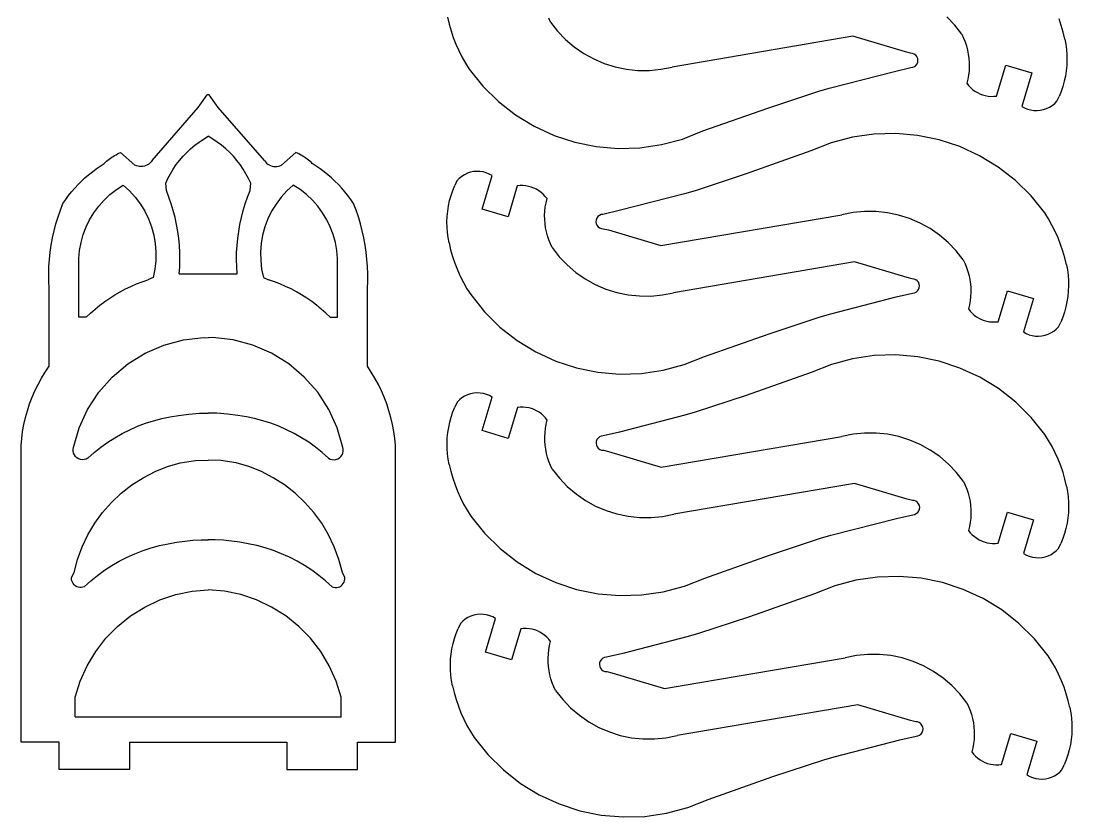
# Model space of a CAD drawing. Extents: x -3998 to 3998, y -3549 to 3549.
# Drawn here: x -1578 to -997, y -1010 to -570 of the extents above; entities that cross this region are included whole.
import ezdxf

# ---------------------------------------------------------------- set-up
doc = ezdxf.new("R2010")
doc.units = 0
doc.header["$MEASUREMENT"] = 0
doc.layers.get('0').update_dxf_attribs({"linetype": 'CONTINUOUS'})

msp = doc.modelspace()

# ---------------------------------------------------------------- linework, layer by layer
for p, q in [((-1342.17, -567.51), (-1341.27, -571.3)), ((-1285.15, -570.13), (-1286.14, -568.04)), ((-1061.73, -571.93), (-1066.12, -567.35)), ((-1002.78, -572.01), (-1004.03, -568.32)), ((-1341.27, -571.3), (-1340.19, -575.05)), ((-1340.19, -575.05), (-1338.94, -578.75)), ((-1285.15, -570.13), (-1281.24, -575.13)), ((-1281.24, -575.13), (-1276.86, -579.72)), ((-1057.83, -576.93), (-1061.73, -571.93)), ((-1001.7, -575.76), (-1002.78, -572.01)), ((-1338.94, -578.75), (-1337.52, -582.38)), ((-1276.86, -579.72), (-1272.03, -583.84)), ((-1117.99, -578.03), (-1217.99, -595.03)), ((-1088.9, -586.68), (-1117.99, -578.03)), ((-1057.83, -576.93), (-1056.83, -579.03)), ((-1056.83, -579.03), (-1055.97, -581.18)), ((-1000.8, -579.55), (-1001.7, -575.76)), ((-1000.8, -579.55), (-1000.27, -582.45)), ((-1337.52, -582.38), (-1335.93, -585.94)), ((-1335.93, -585.94), (-1334.17, -589.43)), ((-1272.03, -583.84), (-1266.82, -587.45)), ((-1086.08, -587.38), (-1088.9, -586.68)), ((-1055.97, -581.18), (-1055.24, -583.39)), ((-1055.24, -583.39), (-1054.64, -585.64)), ((-1054.64, -585.64), (-1054.19, -587.91)), ((-1000.27, -582.45), (-999.9, -585.37)), ((-999.9, -585.37), (-999.7, -588.3)), ((-1334.17, -589.43), (-1332.26, -592.83)), ((-1266.82, -587.45), (-1261.27, -590.53)), ((-1261.27, -590.53), (-1255.44, -593.03)), ((-1085.05, -587.5), (-1086.08, -587.38)), ((-1084.08, -587.87), (-1085.05, -587.5)), ((-1083.25, -588.49), (-1084.08, -587.87)), ((-1082.6, -589.29), (-1083.25, -588.49)), ((-1082.18, -590.24), (-1082.6, -589.29)), ((-1082.5, -593.26), (-1082.13, -592.29)), ((-1082.02, -591.26), (-1082.18, -590.24)), ((-1082.13, -592.29), (-1082.02, -591.26)), ((-1054.19, -587.91), (-1053.88, -590.22)), ((-1053.88, -590.22), (-1053.7, -592.53)), ((-1053.7, -592.53), (-1053.68, -594.85)), ((-999.66, -591.25), (-999.78, -594.19)), ((-999.7, -588.3), (-999.66, -591.25)), ((-1332.26, -592.83), (-1330.19, -596.13)), ((-1330.19, -596.13), (-1322.62, -605.55)), ((-1255.44, -593.03), (-1249.39, -594.93)), ((-1249.39, -594.93), (-1243.17, -596.22)), ((-1243.17, -596.22), (-1236.86, -596.88)), ((-1236.86, -596.88), (-1230.52, -596.9)), ((-1230.52, -596.9), (-1224.21, -596.28)), ((-1224.21, -596.28), (-1217.99, -595.03)), ((-1131.09, -606.73), (-1094.91, -597.42)), ((-1094.91, -597.42), (-1085.89, -595.33)), ((-1085.89, -595.33), (-1084.86, -595.17)), ((-1084.86, -595.17), (-1083.92, -594.75)), ((-1083.92, -594.75), (-1083.11, -594.1)), ((-1083.11, -594.1), (-1082.5, -593.26)), ((-1053.79, -597.18), (-1054.05, -599.48)), ((-1053.68, -594.85), (-1053.79, -597.18)), ((-1038.57, -611.07), (-1033.47, -593.93)), ((-1033.47, -593.93), (-1019.09, -598.2)), ((-1019.09, -598.2), (-1024.61, -616.76)), ((-1000.07, -597.12), (-1000.53, -600.02)), ((-999.78, -594.19), (-1000.07, -597.12)), ((-1054.45, -601.77), (-1054.99, -604.03)), ((-1054.99, -604.03), (-1054.02, -605.26)), ((-1054.05, -599.48), (-1054.45, -601.77)), ((-1001.14, -602.9), (-1001.92, -605.74)), ((-1000.53, -600.02), (-1001.14, -602.9)), ((-1322.62, -605.55), (-1314.02, -614.04)), ((-1165.09, -617.73), (-1136.9, -608.38)), ((-1136.9, -608.38), (-1131.09, -606.73)), ((-1054.02, -605.26), (-1052.95, -606.4)), ((-1052.95, -606.4), (-1051.78, -607.44)), ((-1051.78, -607.44), (-1050.51, -608.36)), ((-1050.51, -608.36), (-1049.17, -609.17)), ((-1049.17, -609.17), (-1047.76, -609.85)), ((-1047.76, -609.85), (-1046.3, -610.4)), ((-1002.85, -608.53), (-1003.94, -611.26)), ((-1001.92, -605.74), (-1002.85, -608.53)), ((-1479.95, -617.32), (-1474.95, -610.32)), ((-1473.95, -610.32), (-1474.95, -610.32)), ((-1468.95, -617.32), (-1473.95, -610.32)), ((-1314.02, -614.04), (-1304.49, -621.47)), ((-1046.3, -610.4), (-1044.79, -610.82)), ((-1044.79, -610.82), (-1043.25, -611.09)), ((-1043.25, -611.09), (-1041.69, -611.23)), ((-1041.69, -611.23), (-1040.13, -611.22)), ((-1040.13, -611.22), (-1038.57, -611.07)), ((-1007.82, -616.31), (-1006.44, -615.2)), ((-1006.44, -615.2), (-1005.19, -613.93)), ((-1005.19, -613.93), (-1003.94, -611.26)), ((-1505.52, -646.74), (-1479.95, -617.32)), ((-1443.38, -646.74), (-1468.95, -617.32)), ((-1304.49, -621.47), (-1294.18, -627.76)), ((-1200.9, -630.38), (-1165.09, -617.73)), ((-1024.61, -616.76), (-1023.05, -617.62)), ((-1023.05, -617.62), (-1021.4, -618.29)), ((-1021.4, -618.29), (-1019.69, -618.76)), ((-1019.69, -618.76), (-1017.93, -619.03)), ((-1017.93, -619.03), (-1016.15, -619.08)), ((-1016.15, -619.08), (-1014.38, -618.93)), ((-1014.38, -618.93), (-1012.63, -618.57)), ((-1012.63, -618.57), (-1010.95, -618.01)), ((-1010.95, -618.01), (-1009.34, -617.25)), ((-1009.34, -617.25), (-1007.82, -616.31)), ((-1477.02, -634.82), (-1474.45, -633.32)), ((-1471.89, -634.82), (-1474.45, -633.32)), ((-1294.18, -627.76), (-1283.21, -632.83)), ((-1283.21, -632.83), (-1271.72, -636.59)), ((-1212.14, -634.82), (-1200.9, -630.38)), ((-1106.34, -632.12), (-1118.3, -633.87)), ((-1094.26, -631.76), (-1106.34, -632.12)), ((-1082.23, -632.8), (-1094.26, -631.76)), ((-1070.39, -635.21), (-1082.23, -632.8)), ((-1484.16, -640.16), (-1481.88, -638.25)), ((-1481.88, -638.25), (-1479.49, -636.47)), ((-1479.49, -636.47), (-1477.02, -634.82)), ((-1469.41, -636.47), (-1471.89, -634.82)), ((-1467.03, -638.25), (-1469.41, -636.47)), ((-1464.75, -640.16), (-1467.03, -638.25)), ((-1271.72, -636.59), (-1259.88, -639)), ((-1259.88, -639), (-1247.85, -640.04)), ((-1235.77, -639.68), (-1223.81, -637.93)), ((-1223.81, -637.93), (-1212.14, -634.82)), ((-1129.97, -636.98), (-1141.21, -641.42)), ((-1118.3, -633.87), (-1129.97, -636.98)), ((-1058.9, -638.98), (-1070.39, -635.21)), ((-1047.93, -644.04), (-1058.9, -638.98)), ((-1528.46, -645.43), (-1527.72, -644.92)), ((-1527.72, -644.92), (-1526.95, -644.43)), ((-1526.95, -644.43), (-1526.18, -643.96)), ((-1526.18, -643.96), (-1525.39, -643.51)), ((-1525.39, -643.51), (-1524.59, -643.09)), ((-1524.59, -643.09), (-1523.78, -642.69)), ((-1523.78, -642.69), (-1522.95, -642.32)), ((-1522.95, -642.32), (-1514.95, -649.32)), ((-1490.31, -646.61), (-1488.38, -644.34)), ((-1488.38, -644.34), (-1486.33, -642.19)), ((-1486.33, -642.19), (-1484.16, -640.16)), ((-1462.57, -642.19), (-1464.75, -640.16)), ((-1460.52, -644.34), (-1462.57, -642.19)), ((-1458.59, -646.61), (-1460.52, -644.34)), ((-1425.95, -642.32), (-1433.95, -649.32)), ((-1425.13, -642.69), (-1425.95, -642.32)), ((-1424.31, -643.09), (-1425.13, -642.69)), ((-1423.51, -643.51), (-1424.31, -643.09)), ((-1422.72, -643.96), (-1423.51, -643.51)), ((-1421.95, -644.43), (-1422.72, -643.96)), ((-1421.19, -644.92), (-1421.95, -644.43)), ((-1420.44, -645.43), (-1421.19, -644.92)), ((-1247.85, -640.04), (-1235.77, -639.68)), ((-1141.21, -641.42), (-1177.02, -654.07)), ((-1037.62, -650.33), (-1047.93, -644.04)), ((-1536.39, -651.28), (-1534.19, -649.76)), ((-1534.19, -649.76), (-1531.95, -648.32)), ((-1531.95, -648.32), (-1531.29, -647.7)), ((-1531.29, -647.7), (-1530.61, -647.1)), ((-1530.61, -647.1), (-1529.91, -646.52)), ((-1529.91, -646.52), (-1529.19, -645.97)), ((-1529.19, -645.97), (-1528.46, -645.43)), ((-1514.13, -649.66), (-1514.95, -649.32)), ((-1513.27, -649.91), (-1514.13, -649.66)), ((-1512.39, -650.05), (-1513.27, -649.91)), ((-1511.5, -650.08), (-1512.39, -650.05)), ((-1510.61, -650), (-1511.5, -650.08)), ((-1509.74, -649.82), (-1510.61, -650)), ((-1508.9, -649.53), (-1509.74, -649.82)), ((-1508.1, -649.15), (-1508.9, -649.53)), ((-1507.35, -648.67), (-1508.1, -649.15)), ((-1506.66, -648.1), (-1507.35, -648.67)), ((-1506.05, -647.45), (-1506.66, -648.1)), ((-1505.52, -646.74), (-1506.05, -647.45)), ((-1493.79, -651.43), (-1492.12, -648.97)), ((-1492.12, -648.97), (-1490.31, -646.61)), ((-1456.78, -648.97), (-1458.59, -646.61)), ((-1455.11, -651.43), (-1456.78, -648.97)), ((-1443.38, -646.74), (-1442.85, -647.45)), ((-1442.85, -647.45), (-1442.24, -648.1)), ((-1442.24, -648.1), (-1441.56, -648.67)), ((-1441.56, -648.67), (-1440.81, -649.15)), ((-1440.81, -649.15), (-1440, -649.53)), ((-1440, -649.53), (-1439.16, -649.82)), ((-1439.16, -649.82), (-1438.29, -650)), ((-1438.29, -650), (-1437.4, -650.08)), ((-1437.4, -650.08), (-1436.51, -650.05)), ((-1436.51, -650.05), (-1435.63, -649.91)), ((-1435.63, -649.91), (-1434.77, -649.66)), ((-1434.77, -649.66), (-1433.95, -649.32)), ((-1419.71, -645.97), (-1420.44, -645.43)), ((-1418.99, -646.52), (-1419.71, -645.97)), ((-1418.3, -647.1), (-1418.99, -646.52)), ((-1417.61, -647.7), (-1418.3, -647.1)), ((-1416.95, -648.32), (-1417.61, -647.7)), ((-1414.71, -649.76), (-1416.95, -648.32)), ((-1412.52, -651.28), (-1414.71, -649.76)), ((-1028.09, -657.77), (-1037.62, -650.33)), ((-1544.56, -658.12), (-1542.61, -656.3)), ((-1542.61, -656.3), (-1540.59, -654.55)), ((-1540.59, -654.55), (-1538.52, -652.88)), ((-1538.52, -652.88), (-1536.39, -651.28)), ((-1497.95, -659.32), (-1496.71, -656.61)), ((-1496.71, -656.61), (-1495.32, -653.98)), ((-1495.32, -653.98), (-1493.79, -651.43)), ((-1453.58, -653.98), (-1455.11, -651.43)), ((-1452.19, -656.61), (-1453.58, -653.98)), ((-1450.95, -659.32), (-1452.19, -656.61)), ((-1410.38, -652.88), (-1412.52, -651.28)), ((-1408.31, -654.55), (-1410.38, -652.88)), ((-1406.29, -656.3), (-1408.31, -654.55)), ((-1404.35, -658.12), (-1406.29, -656.3)), ((-1335.67, -656.6), (-1336.92, -657.87)), ((-1334.29, -655.49), (-1335.67, -656.6)), ((-1332.78, -654.55), (-1334.29, -655.49)), ((-1331.16, -653.79), (-1332.78, -654.55)), ((-1329.48, -653.23), (-1331.16, -653.79)), ((-1327.73, -652.87), (-1329.48, -653.23)), ((-1325.96, -652.72), (-1327.73, -652.87)), ((-1324.18, -652.78), (-1325.96, -652.72)), ((-1322.42, -653.04), (-1324.18, -652.78)), ((-1323.02, -673.6), (-1317.5, -655.04)), ((-1320.71, -653.51), (-1322.42, -653.04)), ((-1319.06, -654.18), (-1320.71, -653.51)), ((-1317.5, -655.04), (-1319.06, -654.18)), ((-1177.02, -654.07), (-1205.21, -663.42)), ((-1549.99, -663.99), (-1548.25, -661.97)), ((-1548.25, -661.97), (-1546.44, -660.01)), ((-1546.44, -660.01), (-1544.56, -658.12)), ((-1525.22, -662.75), (-1521.45, -660.32)), ((-1521.45, -660.32), (-1517.97, -663.49)), ((-1497.57, -663.24), (-1497.95, -659.32)), ((-1451.34, -663.24), (-1450.95, -659.32)), ((-1427.45, -660.32), (-1430.93, -663.49)), ((-1423.68, -662.75), (-1427.45, -660.32)), ((-1402.47, -660.01), (-1404.35, -658.12)), ((-1400.65, -661.97), (-1402.47, -660.01)), ((-1398.91, -663.99), (-1400.65, -661.97)), ((-1339.26, -663.27), (-1338.17, -660.54)), ((-1336.92, -657.87), (-1338.17, -660.54)), ((-1303.54, -660.73), (-1308.64, -677.87)), ((-1301.98, -660.58), (-1303.54, -660.73)), ((-1300.42, -660.57), (-1301.98, -660.58)), ((-1298.86, -660.71), (-1300.42, -660.57)), ((-1297.32, -660.98), (-1298.86, -660.71)), ((-1295.81, -661.4), (-1297.32, -660.98)), ((-1294.35, -661.95), (-1295.81, -661.4)), ((-1292.94, -662.63), (-1294.35, -661.95)), ((-1019.49, -666.25), (-1028.09, -657.77)), ((-1554.75, -670.42), (-1553.24, -668.22)), ((-1553.24, -668.22), (-1551.65, -666.08)), ((-1551.65, -666.08), (-1549.99, -663.99)), ((-1532.03, -668.6), (-1528.76, -665.52)), ((-1528.76, -665.52), (-1525.22, -662.75)), ((-1517.97, -663.49), (-1514.8, -666.98)), ((-1514.8, -666.98), (-1511.97, -670.75)), ((-1496.15, -666.9), (-1497.57, -663.24)), ((-1494.89, -670.61), (-1496.15, -666.9)), ((-1454.02, -670.61), (-1452.75, -666.9)), ((-1452.75, -666.9), (-1451.34, -663.24)), ((-1434.1, -666.98), (-1436.93, -670.75)), ((-1430.93, -663.49), (-1434.1, -666.98)), ((-1420.14, -665.52), (-1423.68, -662.75)), ((-1416.87, -668.6), (-1420.14, -665.52)), ((-1397.25, -666.08), (-1398.91, -663.99)), ((-1395.66, -668.22), (-1397.25, -666.08)), ((-1394.15, -670.42), (-1395.66, -668.22)), ((-1340.97, -668.9), (-1340.19, -666.06)), ((-1340.19, -666.06), (-1339.26, -663.27)), ((-1291.6, -663.44), (-1292.94, -662.63)), ((-1290.33, -664.36), (-1291.6, -663.44)), ((-1289.16, -665.4), (-1290.33, -664.36)), ((-1288.09, -666.54), (-1289.16, -665.4)), ((-1287.12, -667.77), (-1288.09, -666.54)), ((-1287.66, -670.03), (-1287.12, -667.77)), ((-1211.02, -665.07), (-1247.2, -674.39)), ((-1205.21, -663.42), (-1211.02, -665.07)), ((-1011.92, -675.67), (-1019.49, -666.25)), ((-1556.17, -674.15), (-1554.75, -670.42)), ((-1537.67, -675.57), (-1535.01, -671.96)), ((-1535.01, -671.96), (-1532.03, -668.6)), ((-1511.97, -670.75), (-1509.52, -674.77)), ((-1493.76, -674.36), (-1494.89, -670.61)), ((-1455.14, -674.36), (-1454.02, -670.61)), ((-1436.93, -670.75), (-1439.39, -674.77)), ((-1413.89, -671.96), (-1416.87, -668.6)), ((-1411.23, -675.57), (-1413.89, -671.96)), ((-1392.73, -674.15), (-1394.15, -670.42)), ((-1342.04, -674.69), (-1341.58, -671.78)), ((-1341.58, -671.78), (-1340.97, -668.9)), ((-1308.64, -677.87), (-1323.02, -673.6)), ((-1288.32, -674.63), (-1288.06, -672.32)), ((-1288.06, -672.32), (-1287.66, -670.03)), ((-1558.61, -681.75), (-1557.46, -677.93)), ((-1557.46, -677.93), (-1556.17, -674.15)), ((-1541.97, -683.45), (-1540, -679.42)), ((-1540, -679.42), (-1537.67, -675.57)), ((-1509.52, -674.77), (-1507.45, -679.01)), ((-1507.45, -679.01), (-1505.79, -683.42)), ((-1492.79, -678.16), (-1493.76, -674.36)), ((-1491.96, -682), (-1492.79, -678.16)), ((-1456.94, -682), (-1456.11, -678.16)), ((-1456.11, -678.16), (-1455.14, -674.36)), ((-1441.45, -679.01), (-1443.12, -683.42)), ((-1439.39, -674.77), (-1441.45, -679.01)), ((-1408.9, -679.42), (-1411.23, -675.57)), ((-1406.94, -683.45), (-1408.9, -679.42)), ((-1391.44, -677.93), (-1392.73, -674.15)), ((-1390.29, -681.75), (-1391.44, -677.93)), ((-1342.45, -680.55), (-1342.33, -677.61)), ((-1342.33, -677.61), (-1342.04, -674.69)), ((-1288.43, -676.95), (-1288.32, -674.63)), ((-1288.41, -679.27), (-1288.43, -676.95)), ((-1288.23, -681.59), (-1288.41, -679.27)), ((-1259.98, -679.51), (-1260.09, -680.54)), ((-1259.61, -678.54), (-1259.98, -679.51)), ((-1259, -677.7), (-1259.61, -678.54)), ((-1258.19, -677.05), (-1259, -677.7)), ((-1257.25, -676.63), (-1258.19, -677.05)), ((-1256.22, -676.47), (-1257.25, -676.63)), ((-1247.2, -674.39), (-1256.22, -676.47)), ((-1224.12, -693.77), (-1124.12, -676.77)), ((-1117.9, -675.52), (-1124.12, -676.77)), ((-1111.59, -674.91), (-1117.9, -675.52)), ((-1105.25, -674.93), (-1111.59, -674.91)), ((-1098.94, -675.58), (-1105.25, -674.93)), ((-1092.72, -676.87), (-1098.94, -675.58)), ((-1086.67, -678.77), (-1092.72, -676.87)), ((-1080.84, -681.28), (-1086.67, -678.77)), ((-1009.85, -678.98), (-1011.92, -675.67)), ((-1007.94, -682.37), (-1009.85, -678.98)), ((-1560.48, -689.52), (-1559.61, -685.62)), ((-1559.61, -685.62), (-1558.61, -681.75)), ((-1543.56, -687.65), (-1541.97, -683.45)), ((-1505.79, -683.42), (-1504.55, -687.96)), ((-1491.29, -685.86), (-1491.96, -682)), ((-1457.61, -685.86), (-1456.94, -682)), ((-1443.12, -683.42), (-1444.35, -687.96)), ((-1405.34, -687.65), (-1406.94, -683.45)), ((-1389.29, -685.62), (-1390.29, -681.75)), ((-1388.42, -689.52), (-1389.29, -685.62)), ((-1342.41, -683.5), (-1342.45, -680.55)), ((-1342.21, -686.43), (-1342.41, -683.5)), ((-1287.92, -683.89), (-1288.23, -681.59)), ((-1287.47, -686.17), (-1287.92, -683.89)), ((-1260.09, -680.54), (-1259.93, -681.56)), ((-1259.93, -681.56), (-1259.51, -682.51)), ((-1259.51, -682.51), (-1258.86, -683.32)), ((-1258.86, -683.32), (-1258.03, -683.93)), ((-1258.03, -683.93), (-1257.06, -684.3)), ((-1257.06, -684.3), (-1256.04, -684.42)), ((-1256.04, -684.42), (-1253.21, -685.12)), ((-1253.21, -685.12), (-1224.12, -693.77)), ((-1075.29, -684.35), (-1080.84, -681.28)), ((-1070.08, -687.96), (-1075.29, -684.35)), ((-1006.18, -685.86), (-1007.94, -682.37)), ((-1561.2, -693.45), (-1560.48, -689.52)), ((-1544.77, -691.97), (-1543.56, -687.65)), ((-1504.55, -687.96), (-1503.74, -692.61)), ((-1490.77, -689.74), (-1491.29, -685.86)), ((-1490.4, -693.65), (-1490.77, -689.74)), ((-1458.5, -693.65), (-1458.13, -689.74)), ((-1458.13, -689.74), (-1457.61, -685.86)), ((-1444.35, -687.96), (-1445.16, -692.61)), ((-1404.13, -691.97), (-1405.34, -687.65)), ((-1387.7, -693.45), (-1388.42, -689.52)), ((-1341.84, -689.35), (-1342.21, -686.43)), ((-1341.31, -692.25), (-1341.84, -689.35)), ((-1286.87, -688.41), (-1287.47, -686.17)), ((-1286.14, -690.62), (-1286.87, -688.41)), ((-1285.28, -692.77), (-1286.14, -690.62)), ((-1065.26, -692.08), (-1070.08, -687.96)), ((-1004.59, -689.42), (-1006.18, -685.86)), ((-1003.17, -693.05), (-1004.59, -689.42)), ((-1561.77, -697.4), (-1561.2, -693.45)), ((-1545.99, -700.86), (-1545.58, -696.39)), ((-1545.58, -696.39), (-1544.77, -691.97)), ((-1503.74, -692.61), (-1503.38, -697.31)), ((-1490.18, -697.56), (-1490.4, -693.65)), ((-1458.72, -697.56), (-1458.5, -693.65)), ((-1445.16, -692.61), (-1445.52, -697.31)), ((-1403.32, -696.39), (-1404.13, -691.97)), ((-1402.91, -700.86), (-1403.32, -696.39)), ((-1387.13, -697.4), (-1387.7, -693.45)), ((-1341.31, -692.25), (-1340.41, -696.04)), ((-1340.41, -696.04), (-1339.33, -699.79)), ((-1284.28, -694.87), (-1285.28, -692.77)), ((-1284.28, -694.87), (-1280.38, -699.87)), ((-1060.87, -696.67), (-1065.26, -692.08)), ((-1056.97, -701.67), (-1060.87, -696.67)), ((-1001.92, -696.75), (-1003.17, -693.05)), ((-1000.84, -700.5), (-1001.92, -696.75)), ((-1562.49, -705.35), (-1562.2, -701.37)), ((-1562.2, -701.37), (-1561.77, -697.4)), ((-1546, -705.35), (-1545.99, -700.86)), ((-1503.46, -702.02), (-1503.99, -706.7)), ((-1503.38, -697.31), (-1503.46, -702.02)), ((-1490.21, -705.4), (-1490.12, -701.48)), ((-1490.12, -701.48), (-1490.18, -697.56)), ((-1458.78, -701.48), (-1458.72, -697.56)), ((-1458.69, -705.4), (-1458.78, -701.48)), ((-1445.52, -697.31), (-1445.44, -702.02)), ((-1445.44, -702.02), (-1444.91, -706.7)), ((-1402.91, -705.35), (-1402.91, -700.86)), ((-1386.7, -701.37), (-1387.13, -697.4)), ((-1386.41, -705.35), (-1386.7, -701.37)), ((-1339.33, -699.79), (-1338.08, -703.49)), ((-1280.38, -699.87), (-1275.99, -704.46)), ((-1117.12, -702.77), (-1217.12, -719.77)), ((-1088.04, -711.42), (-1117.12, -702.77)), ((-1056.97, -701.67), (-1055.97, -703.77)), ((-999.94, -704.29), (-1000.84, -700.5)), ((-1562.63, -709.34), (-1562.49, -705.35)), ((-1545.95, -717.32), (-1546, -705.35)), ((-1503.99, -706.7), (-1504.95, -711.32)), ((-1490.45, -709.32), (-1490.21, -705.4)), ((-1458.45, -709.32), (-1458.69, -705.4)), ((-1444.91, -706.7), (-1443.95, -711.32)), ((-1402.95, -717.32), (-1402.91, -705.35)), ((-1386.28, -709.34), (-1386.41, -705.35)), ((-1338.08, -703.49), (-1336.65, -707.12)), ((-1336.65, -707.12), (-1335.06, -710.68)), ((-1275.99, -704.46), (-1271.17, -708.58)), ((-1271.17, -708.58), (-1265.96, -712.19)), ((-1055.97, -703.77), (-1055.1, -705.92)), ((-1055.1, -705.92), (-1054.37, -708.13)), ((-1054.37, -708.13), (-1053.78, -710.37)), ((-999.94, -704.29), (-999.41, -707.19)), ((-999.41, -707.19), (-999.04, -710.11)), ((-1562.62, -713.34), (-1562.63, -709.34)), ((-1562.46, -717.33), (-1562.62, -713.34)), ((-1514.14, -714.94), (-1511.02, -713.72)), ((-1511.02, -713.72), (-1507.85, -712.62)), ((-1504.95, -711.32), (-1507.85, -712.62)), ((-1490.45, -709.32), (-1458.45, -709.32)), ((-1443.95, -711.32), (-1441.05, -712.62)), ((-1437.88, -713.72), (-1441.05, -712.62)), ((-1434.76, -714.94), (-1437.88, -713.72)), ((-1386.44, -717.33), (-1386.28, -713.34)), ((-1386.28, -713.34), (-1386.28, -709.34)), ((-1335.06, -710.68), (-1333.31, -714.17)), ((-1333.31, -714.17), (-1331.39, -717.56)), ((-1265.96, -712.19), (-1260.41, -715.27)), ((-1085.21, -712.12), (-1088.04, -711.42)), ((-1084.18, -712.24), (-1085.21, -712.12)), ((-1083.22, -712.61), (-1084.18, -712.24)), ((-1082.38, -713.23), (-1083.22, -712.61)), ((-1081.73, -714.03), (-1082.38, -713.23)), ((-1081.32, -714.98), (-1081.73, -714.03)), ((-1053.78, -710.37), (-1053.33, -712.65)), ((-1053.33, -712.65), (-1053.01, -714.95)), ((-999.04, -710.11), (-998.83, -713.04)), ((-998.83, -713.04), (-998.79, -715.99)), ((-1562.46, -760.39), (-1562.46, -717.33)), ((-1545.95, -733.32), (-1545.95, -717.32)), ((-1526.09, -721), (-1523.19, -719.31)), ((-1523.19, -719.31), (-1520.23, -717.74)), ((-1520.23, -717.74), (-1517.21, -716.28)), ((-1517.21, -716.28), (-1514.14, -714.94)), ((-1431.69, -716.28), (-1434.76, -714.94)), ((-1428.67, -717.74), (-1431.69, -716.28)), ((-1425.71, -719.31), (-1428.67, -717.74)), ((-1422.81, -721), (-1425.71, -719.31)), ((-1402.95, -733.32), (-1402.95, -717.32)), ((-1386.44, -760.39), (-1386.44, -717.33)), ((-1331.39, -717.56), (-1329.32, -720.87)), ((-1260.41, -715.27), (-1254.58, -717.77)), ((-1254.58, -717.77), (-1248.52, -719.67)), ((-1248.52, -719.67), (-1242.31, -720.96)), ((-1223.34, -721.02), (-1217.12, -719.77)), ((-1094.05, -722.15), (-1085.02, -720.07)), ((-1085.02, -720.07), (-1084, -719.91)), ((-1084, -719.91), (-1083.05, -719.49)), ((-1083.05, -719.49), (-1082.25, -718.84)), ((-1082.25, -718.84), (-1081.64, -718)), ((-1081.64, -718), (-1081.27, -717.03)), ((-1081.16, -716), (-1081.32, -714.98)), ((-1081.27, -717.03), (-1081.16, -716)), ((-1053.01, -714.95), (-1052.84, -717.27)), ((-1052.81, -719.59), (-1052.93, -721.91)), ((-1052.84, -717.27), (-1052.81, -719.59)), ((-1037.71, -735.81), (-1032.61, -718.67)), ((-1032.61, -718.67), (-1018.23, -722.94)), ((-998.92, -718.93), (-999.21, -721.85)), ((-998.79, -715.99), (-998.92, -718.93)), ((-1534.38, -726.7), (-1531.69, -724.7)), ((-1531.69, -724.7), (-1528.93, -722.79)), ((-1528.93, -722.79), (-1526.09, -721)), ((-1419.97, -722.79), (-1422.81, -721)), ((-1417.21, -724.7), (-1419.97, -722.79)), ((-1414.52, -726.7), (-1417.21, -724.7)), ((-1329.32, -720.87), (-1321.76, -730.29)), ((-1242.31, -720.96), (-1236, -721.61)), ((-1236, -721.61), (-1229.66, -721.63)), ((-1229.66, -721.63), (-1223.34, -721.02)), ((-1130.22, -731.47), (-1094.05, -722.15)), ((-1053.19, -724.22), (-1053.58, -726.51)), ((-1052.93, -721.91), (-1053.19, -724.22)), ((-1018.23, -722.94), (-1023.75, -741.5)), ((-999.66, -724.76), (-1000.28, -727.64)), ((-999.21, -721.85), (-999.66, -724.76)), ((-1541.95, -733.32), (-1539.51, -731.02)), ((-1539.51, -731.02), (-1536.98, -728.81)), ((-1536.98, -728.81), (-1534.38, -726.7)), ((-1411.92, -728.81), (-1414.52, -726.7)), ((-1409.39, -731.02), (-1411.92, -728.81)), ((-1406.95, -733.32), (-1409.39, -731.02)), ((-1321.76, -730.29), (-1313.15, -738.77)), ((-1136.04, -733.12), (-1130.22, -731.47)), ((-1053.58, -726.51), (-1054.12, -728.77)), ((-1054.12, -728.77), (-1053.16, -730)), ((-1053.16, -730), (-1052.08, -731.14)), ((-1052.08, -731.14), (-1050.91, -732.18)), ((-1001.06, -730.48), (-1001.99, -733.27)), ((-1000.28, -727.64), (-1001.06, -730.48)), ((-1541.95, -733.32), (-1545.95, -733.32)), ((-1406.95, -733.32), (-1402.95, -733.32)), ((-1164.22, -742.47), (-1136.04, -733.12)), ((-1050.91, -732.18), (-1049.65, -733.1)), ((-1049.65, -733.1), (-1048.31, -733.91)), ((-1048.31, -733.91), (-1046.9, -734.59)), ((-1046.9, -734.59), (-1045.44, -735.14)), ((-1045.44, -735.14), (-1043.93, -735.56)), ((-1043.93, -735.56), (-1042.39, -735.83)), ((-1042.39, -735.83), (-1040.83, -735.97)), ((-1040.83, -735.97), (-1039.26, -735.96)), ((-1039.26, -735.96), (-1037.71, -735.81)), ((-1004.32, -738.67), (-1003.08, -736)), ((-1001.99, -733.27), (-1003.08, -736)), ((-1313.15, -738.77), (-1303.63, -746.21)), ((-1200.04, -755.12), (-1164.22, -742.47)), ((-1023.75, -741.5), (-1022.19, -742.36)), ((-1022.19, -742.36), (-1020.54, -743.03)), ((-1020.54, -743.03), (-1018.83, -743.5)), ((-1018.83, -743.5), (-1017.07, -743.76)), ((-1017.07, -743.76), (-1015.29, -743.82)), ((-1015.29, -743.82), (-1013.51, -743.67)), ((-1013.51, -743.67), (-1011.77, -743.31)), ((-1011.77, -743.31), (-1010.08, -742.75)), ((-1010.08, -742.75), (-1008.47, -741.99)), ((-1008.47, -741.99), (-1006.96, -741.05)), ((-1006.96, -741.05), (-1005.57, -739.94)), ((-1005.57, -739.94), (-1004.32, -738.67)), ((-1509.38, -753.26), (-1499.06, -748.81)), ((-1499.06, -748.81), (-1488.19, -745.91)), ((-1488.19, -745.91), (-1477.01, -744.63)), ((-1477.01, -744.63), (-1474.45, -744.72)), ((-1471.89, -744.63), (-1474.45, -744.72)), ((-1460.71, -745.91), (-1471.89, -744.63)), ((-1449.85, -748.81), (-1460.71, -745.91)), ((-1439.52, -753.26), (-1449.85, -748.81)), ((-1303.63, -746.21), (-1293.31, -752.5)), ((-1518.95, -759.18), (-1509.38, -753.26)), ((-1429.95, -759.18), (-1439.52, -753.26)), ((-1293.31, -752.5), (-1282.34, -757.56)), ((-1211.27, -759.56), (-1200.04, -755.12)), ((-1106.25, -754.58), (-1118.21, -756.33)), ((-1094.17, -754.22), (-1106.25, -754.58)), ((-1082.13, -755.26), (-1094.17, -754.22)), ((-1070.29, -757.68), (-1082.13, -755.26)), ((-1564.63, -763.67), (-1562.46, -760.39)), ((-1527.54, -766.43), (-1518.95, -759.18)), ((-1421.36, -766.43), (-1429.95, -759.18)), ((-1384.27, -763.67), (-1386.44, -760.39)), ((-1282.34, -757.56), (-1270.86, -761.33)), ((-1222.95, -762.67), (-1211.27, -759.56)), ((-1129.88, -759.44), (-1141.12, -763.88)), ((-1118.21, -756.33), (-1129.88, -759.44)), ((-1058.81, -761.44), (-1070.29, -757.68)), ((-1566.66, -767.03), (-1564.63, -763.67)), ((-1534.99, -774.86), (-1527.54, -766.43)), ((-1413.91, -774.86), (-1421.36, -766.43)), ((-1382.24, -767.03), (-1384.27, -763.67)), ((-1270.86, -761.33), (-1259.02, -763.74)), ((-1259.02, -763.74), (-1246.98, -764.78)), ((-1246.98, -764.78), (-1234.91, -764.42)), ((-1234.91, -764.42), (-1222.95, -762.67)), ((-1141.12, -763.88), (-1176.93, -776.53)), ((-1047.84, -766.5), (-1058.81, -761.44)), ((-1037.52, -772.79), (-1047.84, -766.5)), ((-1570.24, -774.02), (-1568.53, -770.49)), ((-1568.53, -770.49), (-1566.66, -767.03)), ((-1380.37, -770.49), (-1382.24, -767.03)), ((-1378.66, -774.02), (-1380.37, -770.49)), ((-1028, -780.23), (-1037.52, -772.79)), ((-1573.18, -781.31), (-1571.79, -777.63)), ((-1571.79, -777.63), (-1570.24, -774.02)), ((-1541.12, -784.29), (-1534.99, -774.86)), ((-1407.78, -784.29), (-1413.91, -774.86)), ((-1377.11, -777.63), (-1378.66, -774.02)), ((-1375.72, -781.31), (-1377.11, -777.63)), ((-1334.19, -777.95), (-1335.58, -779.06)), ((-1332.68, -777.01), (-1334.19, -777.95)), ((-1331.07, -776.25), (-1332.68, -777.01)), ((-1329.38, -775.69), (-1331.07, -776.25)), ((-1327.64, -775.33), (-1329.38, -775.69)), ((-1325.87, -775.18), (-1327.64, -775.33)), ((-1324.09, -775.24), (-1325.87, -775.18)), ((-1322.33, -775.5), (-1324.09, -775.24)), ((-1322.92, -796.06), (-1317.41, -777.51)), ((-1320.61, -775.98), (-1322.33, -775.5)), ((-1318.97, -776.65), (-1320.61, -775.98)), ((-1317.41, -777.51), (-1318.97, -776.65)), ((-1176.93, -776.53), (-1205.12, -785.88)), ((-1574.41, -785.04), (-1573.18, -781.31)), ((-1545.81, -794.52), (-1541.12, -784.29)), ((-1403.09, -794.52), (-1407.78, -784.29)), ((-1374.5, -785.04), (-1375.72, -781.31)), ((-1339.16, -785.73), (-1338.07, -783)), ((-1336.83, -780.33), (-1338.07, -783)), ((-1335.58, -779.06), (-1336.83, -780.33)), ((-1303.45, -783.19), (-1308.55, -800.34)), ((-1301.89, -783.04), (-1303.45, -783.19)), ((-1300.33, -783.03), (-1301.89, -783.04)), ((-1298.77, -783.17), (-1300.33, -783.03)), ((-1297.23, -783.45), (-1298.77, -783.17)), ((-1295.72, -783.86), (-1297.23, -783.45)), ((-1294.25, -784.41), (-1295.72, -783.86)), ((-1292.85, -785.09), (-1294.25, -784.41)), ((-1019.4, -788.71), (-1028, -780.23)), ((-1576.34, -792.65), (-1575.46, -788.82)), ((-1575.46, -788.82), (-1574.41, -785.04)), ((-1504.66, -790.58), (-1500.13, -789.4)), ((-1500.13, -789.4), (-1495.54, -788.45)), ((-1495.54, -788.45), (-1490.9, -787.76)), ((-1490.9, -787.76), (-1485.12, -786.93)), ((-1485.12, -786.93), (-1479.29, -786.44)), ((-1479.29, -786.44), (-1474.45, -786.32)), ((-1469.61, -786.44), (-1474.45, -786.32)), ((-1463.78, -786.93), (-1469.61, -786.44)), ((-1458, -787.76), (-1463.78, -786.93)), ((-1453.36, -788.45), (-1458, -787.76)), ((-1448.77, -789.4), (-1453.36, -788.45)), ((-1444.24, -790.58), (-1448.77, -789.4)), ((-1373.44, -788.82), (-1374.5, -785.04)), ((-1372.56, -792.65), (-1373.44, -788.82)), ((-1340.88, -791.36), (-1340.1, -788.52)), ((-1340.1, -788.52), (-1339.16, -785.73)), ((-1291.5, -785.9), (-1292.85, -785.09)), ((-1290.24, -786.83), (-1291.5, -785.9)), ((-1289.07, -787.86), (-1290.24, -786.83)), ((-1288, -789), (-1289.07, -787.86)), ((-1287.03, -790.23), (-1288, -789)), ((-1287.57, -792.49), (-1287.03, -790.23)), ((-1210.93, -787.53), (-1247.11, -796.85)), ((-1205.12, -785.88), (-1210.93, -787.53)), ((-1011.83, -798.13), (-1019.4, -788.71)), ((-1577.05, -796.51), (-1576.34, -792.65)), ((-1548.95, -805.32), (-1545.81, -794.52)), ((-1521.99, -797.65), (-1517.81, -795.54)), ((-1517.81, -795.54), (-1513.51, -793.66)), ((-1513.51, -793.66), (-1509.13, -792)), ((-1509.13, -792), (-1504.66, -790.58)), ((-1439.77, -792), (-1444.24, -790.58)), ((-1435.39, -793.66), (-1439.77, -792)), ((-1431.09, -795.54), (-1435.39, -793.66)), ((-1426.91, -797.65), (-1431.09, -795.54)), ((-1399.95, -805.32), (-1403.09, -794.52)), ((-1371.85, -796.51), (-1372.56, -792.65)), ((-1341.95, -797.15), (-1341.49, -794.24)), ((-1341.49, -794.24), (-1340.88, -791.36)), ((-1308.55, -800.34), (-1322.92, -796.06)), ((-1288.23, -797.09), (-1287.97, -794.78)), ((-1287.97, -794.78), (-1287.57, -792.49)), ((-1577.95, -804.32), (-1577.59, -800.4)), ((-1577.59, -800.4), (-1577.05, -796.51)), ((-1530, -802.51), (-1526.06, -799.97)), ((-1526.06, -799.97), (-1521.99, -797.65)), ((-1422.84, -799.97), (-1426.91, -797.65)), ((-1418.9, -802.51), (-1422.84, -799.97)), ((-1371.31, -800.4), (-1371.85, -796.51)), ((-1370.95, -804.32), (-1371.31, -800.4)), ((-1342.36, -803.02), (-1342.24, -800.08)), ((-1342.24, -800.08), (-1341.95, -797.15)), ((-1288.34, -799.41), (-1288.23, -797.09)), ((-1288.31, -801.73), (-1288.34, -799.41)), ((-1288.14, -804.05), (-1288.31, -801.73)), ((-1259.52, -801), (-1259.89, -801.97)), ((-1258.91, -800.17), (-1259.52, -801)), ((-1258.1, -799.52), (-1258.91, -800.17)), ((-1257.15, -799.09), (-1258.1, -799.52)), ((-1256.13, -798.93), (-1257.15, -799.09)), ((-1247.11, -796.85), (-1256.13, -798.93)), ((-1224.03, -816.23), (-1124.03, -799.23)), ((-1117.81, -797.99), (-1124.03, -799.23)), ((-1111.5, -797.37), (-1117.81, -797.99)), ((-1105.15, -797.39), (-1111.5, -797.37)), ((-1098.84, -798.05), (-1105.15, -797.39)), ((-1092.63, -799.33), (-1098.84, -798.05)), ((-1086.58, -801.24), (-1092.63, -799.33)), ((-1080.75, -803.74), (-1086.58, -801.24)), ((-1009.76, -801.44), (-1011.83, -798.13)), ((-1007.85, -804.84), (-1009.76, -801.44)), ((-1577.95, -968.32), (-1577.95, -804.32)), ((-1549.14, -806.37), (-1548.95, -805.32)), ((-1549.12, -807.45), (-1549.14, -806.37)), ((-1548.88, -808.5), (-1549.12, -807.45)), ((-1537.46, -808.19), (-1533.81, -805.25)), ((-1533.81, -805.25), (-1530, -802.51)), ((-1415.09, -805.25), (-1418.9, -802.51)), ((-1411.44, -808.19), (-1415.09, -805.25)), ((-1400.02, -808.5), (-1399.78, -807.45)), ((-1399.76, -806.37), (-1399.95, -805.32)), ((-1399.78, -807.45), (-1399.76, -806.37)), ((-1370.95, -968.32), (-1370.95, -804.32)), ((-1342.32, -805.96), (-1342.36, -803.02)), ((-1342.12, -808.9), (-1342.32, -805.96)), ((-1287.83, -806.35), (-1288.14, -804.05)), ((-1287.38, -808.63), (-1287.83, -806.35)), ((-1259.89, -801.97), (-1260, -803)), ((-1260, -803), (-1259.84, -804.02)), ((-1259.84, -804.02), (-1259.42, -804.97)), ((-1259.42, -804.97), (-1258.77, -805.78)), ((-1258.77, -805.78), (-1257.94, -806.39)), ((-1257.94, -806.39), (-1256.97, -806.77)), ((-1256.97, -806.77), (-1255.94, -806.88)), ((-1255.94, -806.88), (-1253.12, -807.59)), ((-1253.12, -807.59), (-1224.03, -816.23)), ((-1075.2, -806.81), (-1080.75, -803.74)), ((-1069.99, -810.43), (-1075.2, -806.81)), ((-1006.09, -808.32), (-1007.85, -804.84)), ((-1548.44, -809.48), (-1548.88, -808.5)), ((-1547.81, -810.35), (-1548.44, -809.48)), ((-1547.02, -811.08), (-1547.81, -810.35)), ((-1546.1, -811.63), (-1547.02, -811.08)), ((-1545.09, -811.99), (-1546.1, -811.63)), ((-1544.02, -812.14), (-1545.09, -811.99)), ((-1542.95, -812.08), (-1544.02, -812.14)), ((-1541.91, -811.8), (-1542.95, -812.08)), ((-1540.95, -811.32), (-1541.91, -811.8)), ((-1540.95, -811.32), (-1537.46, -808.19)), ((-1489.91, -813.77), (-1481.43, -812.58)), ((-1481.43, -812.58), (-1474.45, -812.41)), ((-1467.47, -812.58), (-1474.45, -812.41)), ((-1458.99, -813.77), (-1467.47, -812.58)), ((-1407.95, -811.32), (-1411.44, -808.19)), ((-1407.95, -811.32), (-1406.99, -811.8)), ((-1406.99, -811.8), (-1405.95, -812.08)), ((-1405.95, -812.08), (-1404.88, -812.14)), ((-1404.88, -812.14), (-1403.81, -811.99)), ((-1403.81, -811.99), (-1402.8, -811.63)), ((-1402.8, -811.63), (-1401.88, -811.08)), ((-1401.88, -811.08), (-1401.09, -810.35)), ((-1401.09, -810.35), (-1400.46, -809.48)), ((-1400.46, -809.48), (-1400.02, -808.5)), ((-1341.75, -811.81), (-1342.12, -808.9)), ((-1341.22, -814.71), (-1341.75, -811.81)), ((-1286.78, -810.87), (-1287.38, -808.63)), ((-1286.05, -813.08), (-1286.78, -810.87)), ((-1285.19, -815.24), (-1286.05, -813.08)), ((-1065.16, -814.55), (-1069.99, -810.43)), ((-1004.5, -811.88), (-1006.09, -808.32)), ((-1003.08, -815.52), (-1004.5, -811.88)), ((-1510.45, -822.09), (-1503.87, -818.69)), ((-1503.87, -818.69), (-1497.01, -815.91)), ((-1497.01, -815.91), (-1489.91, -813.77)), ((-1451.9, -815.91), (-1458.99, -813.77)), ((-1445.03, -818.69), (-1451.9, -815.91)), ((-1438.45, -822.09), (-1445.03, -818.69)), ((-1341.22, -814.71), (-1340.31, -818.5)), ((-1340.31, -818.5), (-1339.24, -822.25)), ((-1284.19, -817.33), (-1285.19, -815.24)), ((-1284.19, -817.33), (-1280.29, -822.33)), ((-1060.78, -819.13), (-1065.16, -814.55)), ((-1056.87, -824.13), (-1060.78, -819.13)), ((-1001.83, -819.21), (-1003.08, -815.52)), ((-1000.75, -822.96), (-1001.83, -819.21)), ((-1516.69, -826.09), (-1510.45, -822.09)), ((-1432.21, -826.09), (-1438.45, -822.09)), ((-1339.24, -822.25), (-1337.98, -825.95)), ((-1280.29, -822.33), (-1275.9, -826.92)), ((-1056.87, -824.13), (-1055.88, -826.23)), ((-999.85, -826.76), (-1000.75, -822.96)), ((-1527.92, -835.72), (-1522.53, -830.65)), ((-1522.53, -830.65), (-1516.69, -826.09)), ((-1426.37, -830.65), (-1432.21, -826.09)), ((-1420.98, -835.72), (-1426.37, -830.65)), ((-1337.98, -825.95), (-1336.56, -829.58)), ((-1336.56, -829.58), (-1334.97, -833.14)), ((-1275.9, -826.92), (-1271.08, -831.04)), ((-1117.03, -825.23), (-1217.03, -842.23)), ((-1087.94, -833.88), (-1117.03, -825.23)), ((-1055.88, -826.23), (-1055.01, -828.38)), ((-1055.01, -828.38), (-1054.28, -830.59)), ((-1054.28, -830.59), (-1053.69, -832.84)), ((-999.85, -826.76), (-999.31, -829.65)), ((-999.31, -829.65), (-998.95, -832.57)), ((-1532.83, -841.28), (-1527.92, -835.72)), ((-1416.08, -841.28), (-1420.98, -835.72)), ((-1334.97, -833.14), (-1333.22, -836.63)), ((-1333.22, -836.63), (-1331.3, -840.03)), ((-1271.08, -831.04), (-1265.86, -834.65)), ((-1265.86, -834.65), (-1260.31, -837.73)), ((-1085.12, -834.59), (-1087.94, -833.88)), ((-1084.09, -834.7), (-1085.12, -834.59)), ((-1083.13, -835.07), (-1084.09, -834.7)), ((-1082.29, -835.69), (-1083.13, -835.07)), ((-1081.64, -836.49), (-1082.29, -835.69)), ((-1081.22, -837.44), (-1081.64, -836.49)), ((-1053.69, -832.84), (-1053.23, -835.11)), ((-1053.23, -835.11), (-1052.92, -837.42)), ((-998.95, -832.57), (-998.74, -835.51)), ((-998.74, -835.51), (-998.7, -838.45)), ((-1537.19, -847.26), (-1532.83, -841.28)), ((-1411.71, -847.26), (-1416.08, -841.28)), ((-1331.3, -840.03), (-1329.23, -843.33)), ((-1260.31, -837.73), (-1254.48, -840.23)), ((-1254.48, -840.23), (-1248.43, -842.13)), ((-1248.43, -842.13), (-1242.22, -843.42)), ((-1223.25, -843.48), (-1217.03, -842.23)), ((-1093.95, -844.62), (-1084.93, -842.53)), ((-1084.93, -842.53), (-1083.91, -842.37)), ((-1083.91, -842.37), (-1082.96, -841.95)), ((-1082.96, -841.95), (-1082.16, -841.3)), ((-1082.16, -841.3), (-1081.55, -840.46)), ((-1081.55, -840.46), (-1081.18, -839.49)), ((-1081.06, -838.46), (-1081.22, -837.44)), ((-1081.18, -839.49), (-1081.06, -838.46)), ((-1052.92, -837.42), (-1052.75, -839.73)), ((-1052.72, -842.06), (-1052.84, -844.38)), ((-1052.75, -839.73), (-1052.72, -842.06)), ((-1037.61, -858.27), (-1032.52, -841.13)), ((-1032.52, -841.13), (-1018.14, -845.4)), ((-998.83, -841.39), (-999.12, -844.32)), ((-998.7, -838.45), (-998.83, -841.39)), ((-1540.99, -853.62), (-1537.19, -847.26)), ((-1407.91, -853.62), (-1411.71, -847.26)), ((-1329.23, -843.33), (-1321.66, -852.75)), ((-1242.22, -843.42), (-1235.91, -844.08)), ((-1235.91, -844.08), (-1229.57, -844.1)), ((-1229.57, -844.1), (-1223.25, -843.48)), ((-1130.13, -853.93), (-1093.95, -844.62)), ((-1053.09, -846.68), (-1053.49, -848.97)), ((-1052.84, -844.38), (-1053.09, -846.68)), ((-1018.14, -845.4), (-1023.66, -863.96)), ((-999.57, -847.22), (-1000.19, -850.1)), ((-999.12, -844.32), (-999.57, -847.22)), ((-1544.18, -860.31), (-1540.99, -853.62)), ((-1404.72, -860.31), (-1407.91, -853.62)), ((-1321.66, -852.75), (-1313.06, -861.24)), ((-1135.94, -855.59), (-1130.13, -853.93)), ((-1053.49, -848.97), (-1054.03, -851.23)), ((-1054.03, -851.23), (-1053.07, -852.46)), ((-1053.07, -852.46), (-1051.99, -853.6)), ((-1051.99, -853.6), (-1050.82, -854.64)), ((-1000.96, -852.94), (-1001.9, -855.73)), ((-1000.19, -850.1), (-1000.96, -852.94)), ((-1505.94, -860.86), (-1501.32, -859.58)), ((-1501.32, -859.58), (-1496.64, -858.55)), ((-1496.64, -858.55), (-1491.91, -857.76)), ((-1491.91, -857.76), (-1487.4, -857.12)), ((-1487.4, -857.12), (-1482.87, -856.67)), ((-1482.87, -856.67), (-1478.32, -856.41)), ((-1478.32, -856.41), (-1474.45, -856.35)), ((-1470.58, -856.41), (-1474.45, -856.35)), ((-1466.03, -856.67), (-1470.58, -856.41)), ((-1461.5, -857.12), (-1466.03, -856.67)), ((-1457, -857.76), (-1461.5, -857.12)), ((-1452.27, -858.55), (-1457, -857.76)), ((-1447.58, -859.58), (-1452.27, -858.55)), ((-1442.96, -860.86), (-1447.58, -859.58)), ((-1164.13, -864.93), (-1135.94, -855.59)), ((-1050.82, -854.64), (-1049.56, -855.56)), ((-1049.56, -855.56), (-1048.22, -856.37)), ((-1048.22, -856.37), (-1046.81, -857.05)), ((-1046.81, -857.05), (-1045.34, -857.6)), ((-1045.34, -857.6), (-1043.84, -858.02)), ((-1043.84, -858.02), (-1042.3, -858.29)), ((-1042.3, -858.29), (-1040.74, -858.43)), ((-1040.74, -858.43), (-1039.17, -858.42)), ((-1039.17, -858.42), (-1037.61, -858.27)), ((-1004.23, -861.13), (-1002.99, -858.46)), ((-1001.9, -855.73), (-1002.99, -858.46)), ((-1546.74, -867.26), (-1544.18, -860.31)), ((-1519.34, -866.07), (-1514.96, -864.1)), ((-1514.96, -864.1), (-1510.49, -862.36)), ((-1510.49, -862.36), (-1505.94, -860.86)), ((-1438.41, -862.36), (-1442.96, -860.86)), ((-1433.94, -864.1), (-1438.41, -862.36)), ((-1429.56, -866.07), (-1433.94, -864.1)), ((-1402.16, -867.26), (-1404.72, -860.31)), ((-1313.06, -861.24), (-1303.54, -868.67)), ((-1199.94, -877.59), (-1164.13, -864.93)), ((-1023.66, -863.96), (-1022.1, -864.82)), ((-1022.1, -864.82), (-1020.45, -865.49)), ((-1020.45, -865.49), (-1018.73, -865.96)), ((-1013.42, -866.13), (-1011.68, -865.77)), ((-1011.68, -865.77), (-1009.99, -865.21)), ((-1009.99, -865.21), (-1008.38, -864.45)), ((-1008.38, -864.45), (-1006.87, -863.51)), ((-1006.87, -863.51), (-1005.48, -862.4)), ((-1005.48, -862.4), (-1004.23, -861.13)), ((-1548.65, -874.42), (-1546.74, -867.26)), ((-1531.77, -873.28), (-1527.75, -870.67)), ((-1527.75, -870.67), (-1523.6, -868.26)), ((-1523.6, -868.26), (-1519.34, -866.07)), ((-1425.3, -868.26), (-1429.56, -866.07)), ((-1421.15, -870.67), (-1425.3, -868.26)), ((-1417.13, -873.28), (-1421.15, -870.67)), ((-1400.25, -874.42), (-1402.16, -867.26)), ((-1303.54, -868.67), (-1293.22, -874.97)), ((-1018.73, -865.96), (-1016.97, -866.23)), ((-1016.97, -866.23), (-1015.19, -866.28)), ((-1015.19, -866.28), (-1013.42, -866.13)), ((-1549.98, -878.19), (-1549.95, -877.32)), ((-1549.95, -877.32), (-1548.65, -874.42)), ((-1539.38, -879.11), (-1535.65, -876.1)), ((-1535.65, -876.1), (-1531.77, -873.28)), ((-1413.25, -876.1), (-1417.13, -873.28)), ((-1409.52, -879.11), (-1413.25, -876.1)), ((-1398.95, -877.32), (-1400.25, -874.42)), ((-1398.92, -878.19), (-1398.95, -877.32)), ((-1293.22, -874.97), (-1282.25, -880.03)), ((-1104.42, -876.99), (-1116.37, -878.74)), ((-1092.34, -876.63), (-1104.42, -876.99)), ((-1080.3, -877.67), (-1092.34, -876.63)), ((-1549.85, -879.06), (-1549.98, -878.19)), ((-1549.57, -879.88), (-1549.85, -879.06)), ((-1549.15, -880.65), (-1549.57, -879.88)), ((-1548.6, -881.33), (-1549.15, -880.65)), ((-1547.94, -881.9), (-1548.6, -881.33)), ((-1547.18, -882.34), (-1547.94, -881.9)), ((-1546.36, -882.64), (-1547.18, -882.34)), ((-1545.5, -882.79), (-1546.36, -882.64)), ((-1544.63, -882.79), (-1545.5, -882.79)), ((-1543.77, -882.63), (-1544.63, -882.79)), ((-1542.95, -882.32), (-1543.77, -882.63)), ((-1542.95, -882.32), (-1539.38, -879.11)), ((-1405.95, -882.32), (-1409.52, -879.11)), ((-1405.95, -882.32), (-1405.13, -882.63)), ((-1405.13, -882.63), (-1404.27, -882.79)), ((-1404.27, -882.79), (-1403.4, -882.79)), ((-1403.4, -882.79), (-1402.54, -882.64)), ((-1402.54, -882.64), (-1401.72, -882.34)), ((-1401.72, -882.34), (-1400.96, -881.9)), ((-1400.96, -881.9), (-1400.3, -881.33)), ((-1400.3, -881.33), (-1399.75, -880.65)), ((-1399.75, -880.65), (-1399.33, -879.88)), ((-1399.33, -879.88), (-1399.05, -879.06)), ((-1399.05, -879.06), (-1398.92, -878.19)), ((-1282.25, -880.03), (-1270.77, -883.79)), ((-1222.86, -885.13), (-1211.18, -882.02)), ((-1211.18, -882.02), (-1199.94, -877.59)), ((-1128.05, -881.85), (-1139.29, -886.29)), ((-1116.37, -878.74), (-1128.05, -881.85)), ((-1068.46, -880.08), (-1080.3, -877.67)), ((-1056.98, -883.84), (-1068.46, -880.08)), ((-1501.16, -889.66), (-1492.41, -886.73)), ((-1492.41, -886.73), (-1483.37, -884.85)), ((-1483.37, -884.85), (-1474.45, -884.06)), ((-1465.53, -884.85), (-1474.45, -884.06)), ((-1456.49, -886.73), (-1465.53, -884.85)), ((-1447.74, -889.66), (-1456.49, -886.73)), ((-1270.77, -883.79), (-1258.93, -886.2)), ((-1258.93, -886.2), (-1246.89, -887.24)), ((-1246.89, -887.24), (-1234.81, -886.88)), ((-1234.81, -886.88), (-1222.86, -885.13)), ((-1139.29, -886.29), (-1175.1, -898.94)), ((-1046.01, -888.91), (-1056.98, -883.84)), ((-1035.69, -895.2), (-1046.01, -888.91)), ((-1517.34, -898.5), (-1509.51, -893.61)), ((-1509.51, -893.61), (-1501.16, -889.66)), ((-1439.39, -893.61), (-1447.74, -889.66)), ((-1431.56, -898.5), (-1439.39, -893.61)), ((-1524.53, -904.28), (-1517.34, -898.5)), ((-1424.37, -904.28), (-1431.56, -898.5)), ((-1332.36, -900.36), (-1333.75, -901.47)), ((-1330.85, -899.42), (-1332.36, -900.36)), ((-1329.24, -898.66), (-1330.85, -899.42)), ((-1327.55, -898.1), (-1329.24, -898.66)), ((-1325.81, -897.74), (-1327.55, -898.1)), ((-1324.03, -897.59), (-1325.81, -897.74)), ((-1322.26, -897.64), (-1324.03, -897.59)), ((-1320.5, -897.91), (-1322.26, -897.64)), ((-1321.09, -918.47), (-1315.57, -899.91)), ((-1318.78, -898.38), (-1320.5, -897.91)), ((-1317.13, -899.05), (-1318.78, -898.38)), ((-1315.57, -899.91), (-1317.13, -899.05)), ((-1175.1, -898.94), (-1203.29, -908.29)), ((-1026.17, -902.63), (-1035.69, -895.2)), ((-1531, -910.87), (-1524.53, -904.28)), ((-1417.9, -910.87), (-1424.37, -904.28)), ((-1337.33, -908.14), (-1336.24, -905.41)), ((-1335, -902.74), (-1336.24, -905.41)), ((-1333.75, -901.47), (-1335, -902.74)), ((-1301.61, -905.6), (-1306.71, -922.74)), ((-1300.06, -905.45), (-1301.61, -905.6)), ((-1298.49, -905.44), (-1300.06, -905.45)), ((-1296.93, -905.58), (-1298.49, -905.44)), ((-1295.39, -905.85), (-1296.93, -905.58)), ((-1293.88, -906.27), (-1295.39, -905.85)), ((-1292.42, -906.82), (-1293.88, -906.27)), ((-1017.57, -911.12), (-1026.17, -902.63)), ((-1536.65, -918.17), (-1531, -910.87)), ((-1412.26, -918.17), (-1417.9, -910.87)), ((-1339.04, -913.77), (-1338.27, -910.93)), ((-1338.27, -910.93), (-1337.33, -908.14)), ((-1291.01, -907.5), (-1292.42, -906.82)), ((-1289.67, -908.31), (-1291.01, -907.5)), ((-1288.41, -909.23), (-1289.67, -908.31)), ((-1287.24, -910.27), (-1288.41, -909.23)), ((-1286.16, -911.41), (-1287.24, -910.27)), ((-1285.2, -912.64), (-1286.16, -911.41)), ((-1209.1, -909.94), (-1245.27, -919.25)), ((-1203.29, -908.29), (-1209.1, -909.94)), ((-1010, -920.54), (-1017.57, -911.12)), ((-1340.11, -919.55), (-1339.66, -916.65)), ((-1339.66, -916.65), (-1339.04, -913.77)), ((-1286.39, -919.5), (-1286.14, -917.19)), ((-1286.14, -917.19), (-1285.74, -914.9)), ((-1285.74, -914.9), (-1285.2, -912.64)), ((-1541.4, -926.09), (-1536.65, -918.17)), ((-1407.51, -926.09), (-1412.26, -918.17)), ((-1340.53, -925.42), (-1340.4, -922.48)), ((-1340.4, -922.48), (-1340.11, -919.55)), ((-1306.71, -922.74), (-1321.09, -918.47)), ((-1286.51, -921.82), (-1286.39, -919.5)), ((-1286.48, -924.14), (-1286.51, -921.82)), ((-1257.68, -923.41), (-1258.05, -924.38)), ((-1257.07, -922.57), (-1257.68, -923.41)), ((-1256.27, -921.92), (-1257.07, -922.57)), ((-1255.32, -921.5), (-1256.27, -921.92)), ((-1254.3, -921.34), (-1255.32, -921.5)), ((-1245.27, -919.25), (-1254.3, -921.34)), ((-1222.2, -938.64), (-1122.2, -921.64)), ((-1115.98, -920.39), (-1122.2, -921.64)), ((-1109.66, -919.77), (-1115.98, -920.39)), ((-1103.32, -919.79), (-1109.66, -919.77)), ((-1097.01, -920.45), (-1103.32, -919.79)), ((-1090.8, -921.74), (-1097.01, -920.45)), ((-1084.75, -923.64), (-1090.8, -921.74)), ((-1078.92, -926.14), (-1084.75, -923.64)), ((-1007.93, -923.84), (-1010, -920.54)), ((-1006.01, -927.24), (-1007.93, -923.84)), ((-1545.18, -934.51), (-1541.4, -926.09)), ((-1403.72, -934.51), (-1407.51, -926.09)), ((-1340.49, -928.37), (-1340.53, -925.42)), ((-1340.28, -931.3), (-1340.49, -928.37)), ((-1286.31, -926.45), (-1286.48, -924.14)), ((-1286, -928.76), (-1286.31, -926.45)), ((-1285.54, -931.03), (-1286, -928.76)), ((-1258.05, -924.38), (-1258.16, -925.41)), ((-1258.16, -925.41), (-1258.01, -926.43)), ((-1258.01, -926.43), (-1257.59, -927.38)), ((-1257.59, -927.38), (-1256.94, -928.18)), ((-1256.94, -928.18), (-1256.1, -928.8)), ((-1256.1, -928.8), (-1255.14, -929.17)), ((-1255.14, -929.17), (-1254.11, -929.29)), ((-1254.11, -929.29), (-1251.29, -929.99)), ((-1073.37, -929.22), (-1078.92, -926.14)), ((-1068.15, -932.83), (-1073.37, -929.22)), ((-1004.26, -930.73), (-1006.01, -927.24)), ((-1547.95, -943.32), (-1545.18, -934.51)), ((-1400.95, -943.32), (-1403.72, -934.51)), ((-1339.91, -934.22), (-1340.28, -931.3)), ((-1339.38, -937.12), (-1339.91, -934.22)), ((-1284.95, -933.28), (-1285.54, -931.03)), ((-1284.22, -935.49), (-1284.95, -933.28)), ((-1283.35, -937.64), (-1284.22, -935.49)), ((-1251.29, -929.99), (-1222.2, -938.64)), ((-1063.33, -936.95), (-1068.15, -932.83)), ((-1002.67, -934.29), (-1004.26, -930.73)), ((-1001.25, -937.92), (-1002.67, -934.29)), ((-1339.38, -937.12), (-1338.48, -940.91)), ((-1338.48, -940.91), (-1337.4, -944.66)), ((-1282.36, -939.74), (-1283.35, -937.64)), ((-1282.36, -939.74), (-1278.45, -944.74)), ((-1058.94, -941.54), (-1063.33, -936.95)), ((-999.99, -941.62), (-1001.25, -937.92)), ((-1547.95, -954.32), (-1547.95, -943.32)), ((-1400.95, -954.32), (-1400.95, -943.32)), ((-1337.4, -944.66), (-1336.15, -948.35)), ((-1278.45, -944.74), (-1274.07, -949.32)), ((-1055.04, -946.54), (-1058.94, -941.54)), ((-1055.04, -946.54), (-1054.04, -948.63)), ((-998.92, -945.37), (-999.99, -941.62)), ((-998.01, -949.16), (-998.92, -945.37)), ((-1336.15, -948.35), (-1334.73, -951.99)), ((-1334.73, -951.99), (-1333.14, -955.55)), ((-1274.07, -949.32), (-1269.24, -953.44)), ((-1115.2, -947.64), (-1215.2, -964.64)), ((-1086.11, -956.29), (-1115.2, -947.64)), ((-1054.04, -948.63), (-1053.18, -950.79)), ((-1053.18, -950.79), (-1052.45, -953)), ((-998.01, -949.16), (-997.48, -952.06)), ((-997.48, -952.06), (-997.11, -954.98)), ((-1547.95, -954.32), (-1400.95, -954.32)), ((-1333.14, -955.55), (-1331.38, -959.03)), ((-1269.24, -953.44), (-1264.03, -957.06)), ((-1264.03, -957.06), (-1258.48, -960.13)), ((-1083.29, -956.99), (-1086.11, -956.29)), ((-1082.26, -957.11), (-1083.29, -956.99)), ((-1081.29, -957.48), (-1082.26, -957.11)), ((-1080.46, -958.09), (-1081.29, -957.48)), ((-1079.81, -958.9), (-1080.46, -958.09)), ((-1052.45, -953), (-1051.85, -955.24)), ((-1051.85, -955.24), (-1051.4, -957.52)), ((-1051.4, -957.52), (-1051.09, -959.82)), ((-997.11, -954.98), (-996.91, -957.91)), ((-996.91, -957.91), (-996.87, -960.85)), ((-1331.38, -959.03), (-1329.47, -962.43)), ((-1329.47, -962.43), (-1327.4, -965.74)), ((-1258.48, -960.13), (-1252.65, -962.63)), ((-1252.65, -962.63), (-1246.6, -964.54)), ((-1246.6, -964.54), (-1240.39, -965.83)), ((-1082.08, -964.78), (-1081.13, -964.35)), ((-1081.13, -964.35), (-1080.32, -963.7)), ((-1080.32, -963.7), (-1079.71, -962.87)), ((-1079.39, -959.85), (-1079.81, -958.9)), ((-1079.71, -962.87), (-1079.34, -961.9)), ((-1079.23, -960.87), (-1079.39, -959.85)), ((-1079.34, -961.9), (-1079.23, -960.87)), ((-1051.09, -959.82), (-1050.92, -962.14)), ((-1050.89, -964.46), (-1051, -966.78)), ((-1050.92, -962.14), (-1050.89, -964.46)), ((-1035.78, -980.68), (-1030.68, -963.53)), ((-1030.68, -963.53), (-1016.31, -967.81)), ((-996.99, -963.79), (-997.28, -966.72)), ((-996.87, -960.85), (-996.99, -963.79)), ((-1556.95, -968.32), (-1577.95, -968.32)), ((-1556.95, -983.32), (-1556.95, -968.32)), ((-1517.95, -968.32), (-1517.95, -983.32)), ((-1517.95, -968.32), (-1430.95, -968.32)), ((-1430.95, -968.32), (-1430.95, -983.32)), ((-1391.95, -968.32), (-1370.95, -968.32)), ((-1391.95, -983.32), (-1391.95, -968.32)), ((-1327.4, -965.74), (-1319.83, -975.16)), ((-1240.39, -965.83), (-1234.08, -966.48)), ((-1234.08, -966.48), (-1227.73, -966.5)), ((-1227.73, -966.5), (-1221.42, -965.89)), ((-1221.42, -965.89), (-1215.2, -964.64)), ((-1128.3, -976.34), (-1092.12, -967.02)), ((-1092.12, -967.02), (-1083.1, -964.94)), ((-1083.1, -964.94), (-1082.08, -964.78)), ((-1051.26, -969.09), (-1051.66, -971.38)), ((-1051, -966.78), (-1051.26, -969.09)), ((-1016.31, -967.81), (-1021.82, -986.36)), ((-997.74, -969.63), (-998.35, -972.51)), ((-997.28, -966.72), (-997.74, -969.63)), ((-1319.83, -975.16), (-1311.23, -983.64)), ((-1051.66, -971.38), (-1052.2, -973.64)), ((-1052.2, -973.64), (-1051.23, -974.87)), ((-1051.23, -974.87), (-1050.16, -976.01)), ((-1050.16, -976.01), (-1048.99, -977.04)), ((-999.13, -975.35), (-1000.07, -978.14)), ((-998.35, -972.51), (-999.13, -975.35)), ((-1162.3, -987.34), (-1134.11, -977.99)), ((-1134.11, -977.99), (-1128.3, -976.34)), ((-1048.99, -977.04), (-1047.72, -977.97)), ((-1047.72, -977.97), (-1046.38, -978.78)), ((-1046.38, -978.78), (-1044.98, -979.46)), ((-1044.98, -979.46), (-1043.51, -980.01)), ((-1043.51, -980.01), (-1042, -980.42)), ((-1042, -980.42), (-1040.46, -980.7)), ((-1040.46, -980.7), (-1038.9, -980.84)), ((-1038.9, -980.84), (-1037.34, -980.83)), ((-1037.34, -980.83), (-1035.78, -980.68)), ((-1002.4, -983.54), (-1001.16, -980.87)), ((-1000.07, -978.14), (-1001.16, -980.87)), ((-1517.95, -983.32), (-1556.95, -983.32)), ((-1430.95, -983.32), (-1391.95, -983.32)), ((-1311.23, -983.64), (-1301.7, -991.08)), ((-1198.11, -999.99), (-1162.3, -987.34)), ((-1021.82, -986.36), (-1020.26, -987.22)), ((-1020.26, -987.22), (-1018.62, -987.89)), ((-1009.85, -988.18), (-1008.16, -987.62)), ((-1008.16, -987.62), (-1006.55, -986.86)), ((-1006.55, -986.86), (-1005.04, -985.92)), ((-1005.04, -985.92), (-1003.65, -984.81)), ((-1003.65, -984.81), (-1002.4, -983.54)), ((-1301.7, -991.08), (-1291.39, -997.37)), ((-1018.62, -987.89), (-1016.9, -988.37)), ((-1016.9, -988.37), (-1015.14, -988.63)), ((-1015.14, -988.63), (-1013.36, -988.69)), ((-1013.36, -988.69), (-1011.59, -988.54)), ((-1011.59, -988.54), (-1009.85, -988.18)), ((-1291.39, -997.37), (-1280.42, -1002.43)), ((-1280.42, -1002.43), (-1268.93, -1006.2)), ((-1221.02, -1007.54), (-1209.35, -1004.43)), ((-1209.35, -1004.43), (-1198.11, -999.99)), ((-1268.93, -1006.2), (-1257.1, -1008.61)), ((-1257.1, -1008.61), (-1245.06, -1009.65)), ((-1245.06, -1009.65), (-1232.98, -1009.29)), ((-1232.98, -1009.29), (-1221.02, -1007.54))]:
    msp.add_line(p, q)

doc.saveas('drawing.dxf')
